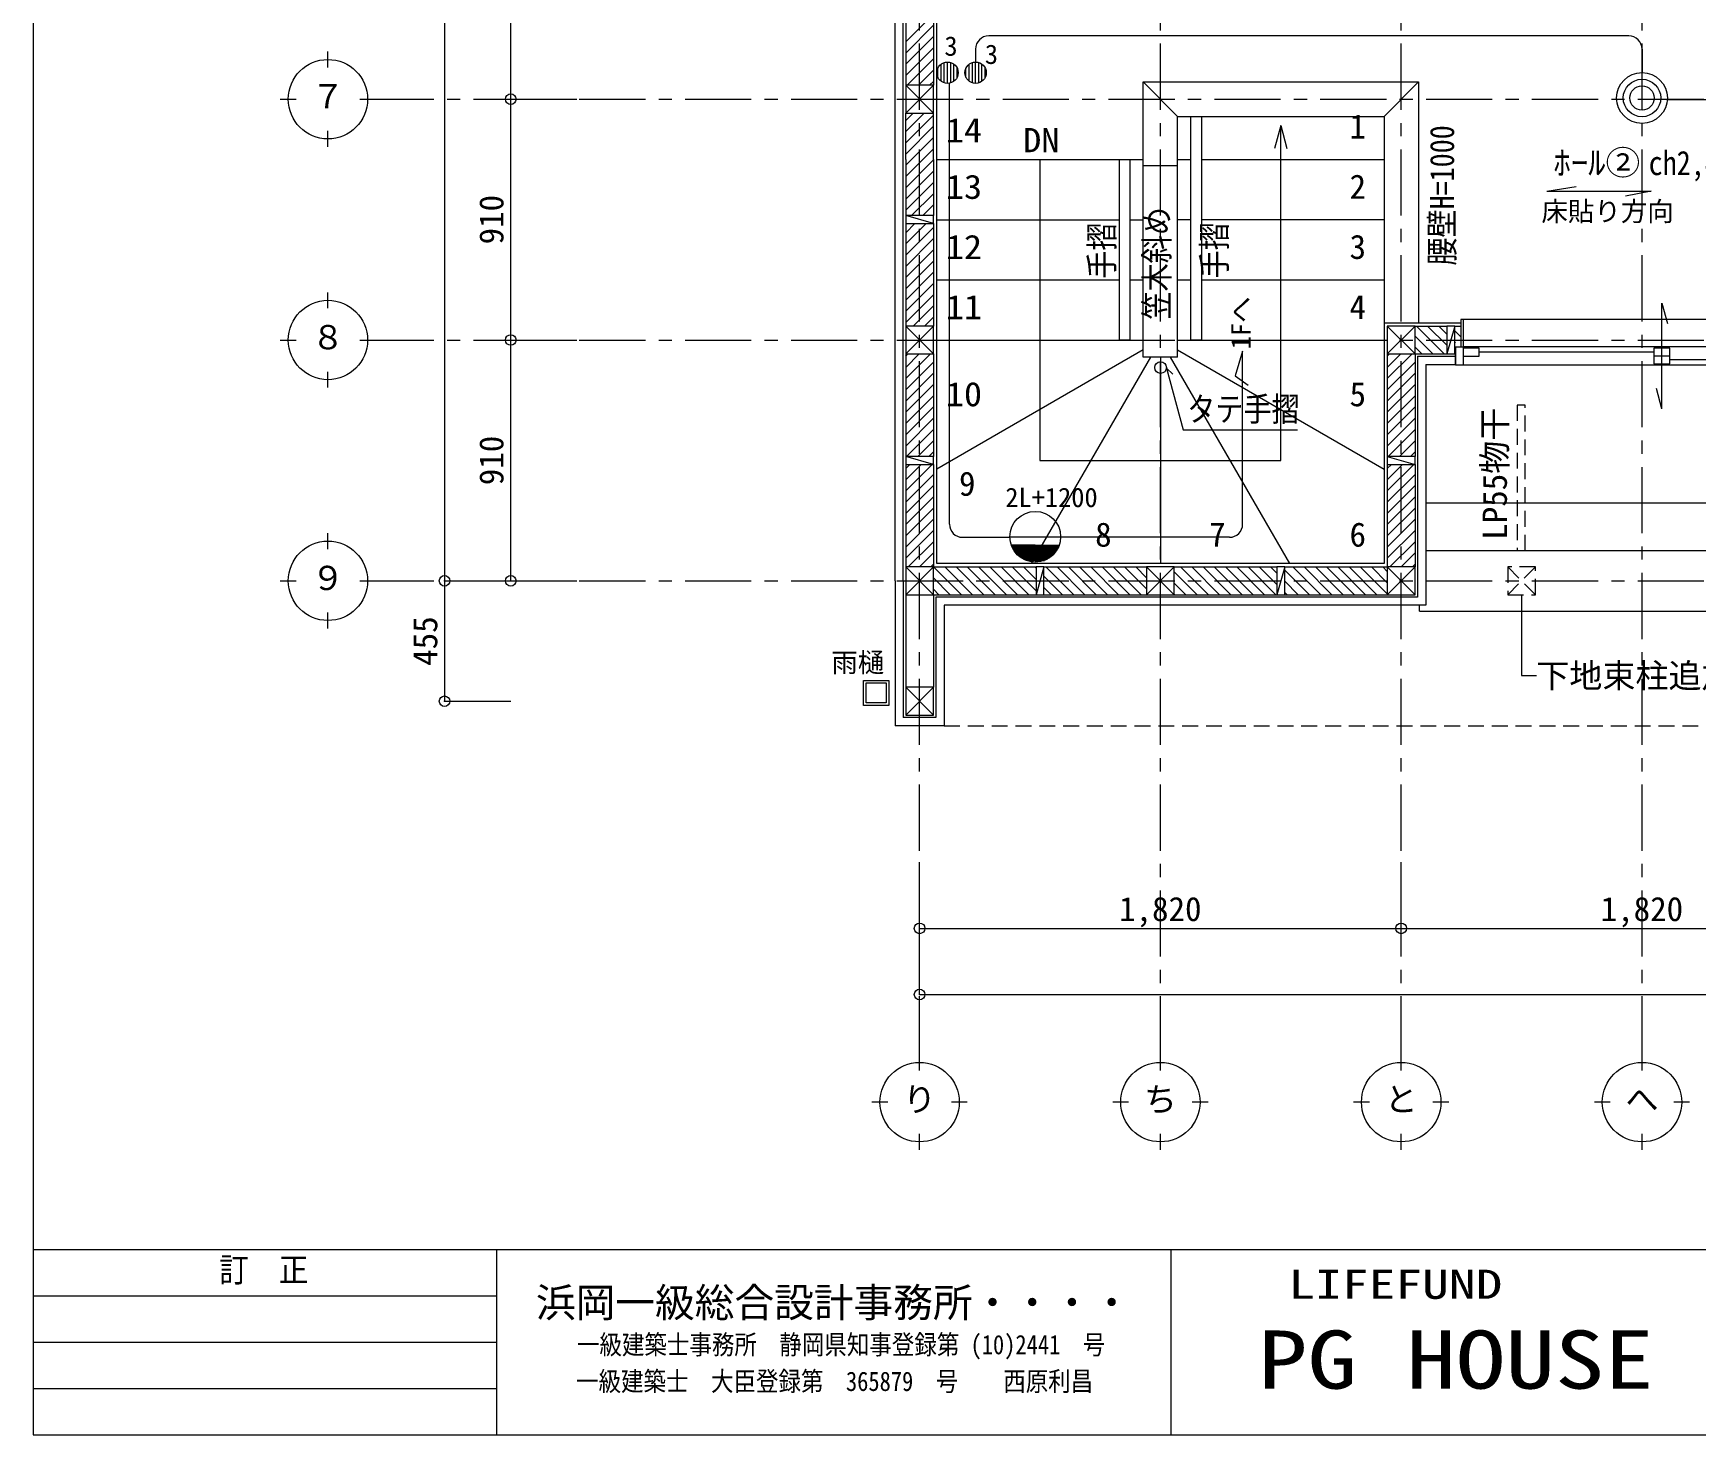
# Model space of a CAD drawing. Units: millimetres at full size, sheet at 1:50. Extents: x -16792 to 54909, y -26252 to 25759.
# Drawn here: x 13302 to 19584, y -6958 to -1662 of the extents above; entities that cross this region are included whole.
import ezdxf
from ezdxf.enums import TextEntityAlignment as Align

# ---------------------------------------------------------------- set-up
doc = ezdxf.new("R2010")
doc.units = ezdxf.units.MM
doc.header["$LTSCALE"] = 50
doc.header["$PDMODE"] = 32
doc.header["$PDSIZE"] = 40
doc.linetypes.add('CHAIN1', pattern=[8, 5, -1, 1, -1])
doc.linetypes.add('DASHED1', pattern=[1.8, 1.2, -0.6])
for name, color, linetype, lineweight in [('3-1_通り芯・通り番号', 7, 'Continuous', 13), ('3-2_柱(黄)', 4, 'Continuous', 5), ('3-3_仕上線(黄)', 3, 'Continuous', 20), ('3-4_下地・間柱(水色)', 4, 'Continuous', 5), ('3-5_サッシ・室内建具', 7, 'Continuous', 13), ('3-6_住宅設備・造作', 4, 'Continuous', 5), ('3-8_ハッチング', 1, 'Continuous', 9), ('3-A_文字', 7, 'Continuous', 13), ('3-F_寸法・方位', 7, 'Continuous', 13), ('8-1', 134, 'Continuous', 13), ('8-A', 6, 'Continuous', 13), ('F-F_図面枠（共通）', 7, 'Continuous', 13)]:
    doc.layers.add(name, color=color, linetype=linetype, lineweight=lineweight)
doc.styles.add('ＭＳ ゴシック', font='')
doc.styles.get('ＭＳ ゴシック').set_extended_font_data('MS Gothic')

msp = doc.modelspace()

# ---------------------------------------------------------------- linework, layer by layer
at = {"layer": '3-1_通り芯・通り番号', "color": 1, "linetype": 'CHAIN1', "lineweight": 9}
for p, q in [((16651.21, -5551.2), (16651.21, 6242.32)), ((17561.21, -5551.2), (17561.21, 6242.32)), ((18471.21, -5551.2), (18471.21, 6242.32)), ((19381.21, -5551.2), (19381.21, 6242.32)), ((14565.29, -1911.2), (25889.79, -1911.2)), ((14565.29, -2821.2), (25889.79, -2821.2)), ((14565.29, -3731.2), (25889.79, -3731.2))]:
    msp.add_line(p, q, dxfattribs=at)
at = {"layer": '3-1_通り芯・通り番号'}
for p, q in [((14415.29, -1791.2), (14415.29, -1731.2)), ((14235.29, -1911.2), (14295.29, -1911.2)), ((14535.29, -1911.2), (14595.29, -1911.2)), ((14415.29, -2091.2), (14415.29, -2031.2)), ((14415.29, -2701.2), (14415.29, -2641.2)), ((14235.29, -2821.2), (14295.29, -2821.2)), ((14535.29, -2821.2), (14595.29, -2821.2)), ((14415.29, -3001.2), (14415.29, -2941.2)), ((14415.29, -3611.2), (14415.29, -3551.2)), ((14235.29, -3731.2), (14295.29, -3731.2)), ((14535.29, -3731.2), (14595.29, -3731.2)), ((14415.29, -3911.2), (14415.29, -3851.2)), ((16651.21, -5581.2), (16651.21, -5521.2)), ((17561.21, -5581.2), (17561.21, -5521.2)), ((18471.21, -5581.2), (18471.21, -5521.2)), ((19381.21, -5581.2), (19381.21, -5521.2)), ((16531.21, -5701.2), (16471.21, -5701.2)), ((16831.21, -5701.2), (16771.21, -5701.2)), ((17441.21, -5701.2), (17381.21, -5701.2)), ((17741.21, -5701.2), (17681.21, -5701.2)), ((18351.21, -5701.2), (18291.21, -5701.2)), ((18651.21, -5701.2), (18591.21, -5701.2)), ((19261.21, -5701.2), (19201.21, -5701.2)), ((19561.21, -5701.2), (19501.21, -5701.2)), ((16651.21, -5881.2), (16651.21, -5821.2)), ((17561.21, -5881.2), (17561.21, -5821.2)), ((18471.21, -5881.2), (18471.21, -5821.2)), ((19381.21, -5881.2), (19381.21, -5821.2))]:
    msp.add_line(p, q, dxfattribs=at)
for centre in [(14415.29, -1911.2), (14415.29, -2821.2), (14415.29, -3731.2), (16651.21, -5701.2), (17561.21, -5701.2), (18471.21, -5701.2), (19381.21, -5701.2)]:
    msp.add_circle(centre, 150, dxfattribs=at)
at = {"layer": '3-2_柱(黄)'}
for p, q in [((16598.71, -1858.7), (16703.71, -1963.7)), ((16703.71, -1858.7), (16598.71, -1963.7)), ((16703.71, -2768.7), (16598.71, -2873.7)), ((16703.71, -2873.7), (16598.71, -2768.7)), ((18418.71, -2768.7), (18523.71, -2873.7)), ((18523.71, -2768.7), (18418.71, -2873.7)), ((16598.71, -3678.7), (16703.71, -3783.7)), ((16703.71, -3678.7), (16598.71, -3783.7)), ((17613.71, -3783.7), (17508.71, -3678.7)), ((17508.71, -3783.7), (17613.71, -3678.7)), ((18418.71, -3678.7), (18523.71, -3783.7)), ((18523.71, -3678.7), (18418.71, -3783.7)), ((16598.71, -4133.7), (16703.71, -4238.7)), ((16703.71, -4133.7), (16598.71, -4238.7))]:
    msp.add_line(p, q, dxfattribs=at)
at = {"layer": '3-2_柱(黄)', "color": 3, "lineweight": 20}
for points in [[(16598.71, -1858.7), (16598.71, -1963.7), (16703.71, -1963.7), (16703.71, -1858.7)], [(16703.71, -2768.7), (16598.71, -2768.7), (16598.71, -2873.7), (16703.71, -2873.7)], [(18418.71, -2768.7), (18418.71, -2873.7), (18523.71, -2873.7), (18523.71, -2768.7)], [(16598.71, -3678.7), (16598.71, -3783.7), (16703.71, -3783.7), (16703.71, -3678.7)], [(17613.71, -3783.7), (17613.71, -3678.7), (17508.71, -3678.7), (17508.71, -3783.7)], [(18418.71, -3678.7), (18418.71, -3783.7), (18523.71, -3783.7), (18523.71, -3678.7)], [(16598.71, -4133.7), (16598.71, -4238.7), (16703.71, -4238.7), (16703.71, -4133.7)]]:
    msp.add_lwpolyline(points, close=True, dxfattribs=at)
at = {"layer": '3-3_仕上線(黄)'}
for p, q in [((16558.71, -1911.2), (16558.71, -1001.2)), ((16716.21, -1911.2), (16716.21, -1066.2)), ((16558.71, -2138.7), (16558.71, -1911.2)), ((16716.21, -2138.7), (16716.21, -1911.2)), ((16558.71, -2821.2), (16558.71, -2138.7)), ((16716.21, -2821.2), (16716.21, -2138.7)), ((18406.21, -2756.2), (18406.21, -3666.2)), ((18406.21, -2756.2), (18696.21, -2756.2)), ((16558.71, -3731.2), (16558.71, -2821.2)), ((16716.21, -3666.2), (16716.21, -2821.2)), ((18563.71, -2913.7), (18563.71, -3823.7)), ((18563.71, -2913.7), (18676.21, -2913.7)), ((18563.71, -3616.2), (23838.71, -3616.2)), ((17561.21, -3666.2), (16716.21, -3666.2)), ((18406.21, -3666.2), (17561.21, -3666.2)), ((16558.71, -3731.2), (16558.71, -4278.7)), ((16743.71, -3823.7), (16743.71, -4278.7)), ((17561.21, -3823.7), (16743.71, -3823.7)), ((18563.71, -3823.7), (17561.21, -3823.7)), ((18540.64, -3846.2), (18540.64, -3823.7)), ((18540.64, -3846.2), (23838.71, -3846.2)), ((16743.71, -4278.7), (16558.71, -4278.7))]:
    msp.add_line(p, q, dxfattribs=at)
at = {"layer": '3-3_仕上線(黄)', "color": 4, "lineweight": 5}
msp.add_line((17626.21, -2886.2), (17496.21, -2886.2), dxfattribs=at)
at = {"layer": '3-4_下地・間柱(水色)'}
for p, q in [((16589.71, -1911.2), (16589.71, -1001.2)), ((16598.71, -1471.2), (16598.71, -1858.7)), ((16703.71, -1471.2), (16703.71, -1858.7)), ((16589.71, -2138.7), (16589.71, -1911.2)), ((16598.71, -2138.7), (16598.71, -1963.7)), ((16703.71, -2138.7), (16703.71, -1963.7)), ((16589.71, -2821.2), (16589.71, -2138.7)), ((16598.71, -2138.7), (16598.71, -2351.2)), ((16703.71, -2138.7), (16703.71, -2351.2)), ((17496.21, -2886.2), (17496.21, -2161.2)), ((17626.21, -2886.2), (17626.21, -2161.2)), ((16703.71, -2381.2), (16598.71, -2351.2)), ((16598.71, -2381.2), (16598.71, -2768.7)), ((16703.71, -2381.2), (16703.71, -2768.7)), ((16589.71, -3731.2), (16589.71, -2821.2)), ((18523.71, -2768.7), (18643.71, -2768.7)), ((18673.71, -2768.7), (18643.71, -2873.7)), ((18673.71, -2768.7), (18696.21, -2768.7)), ((16598.71, -2873.7), (16598.71, -3261.2)), ((16703.71, -2873.7), (16703.71, -3261.2)), ((18418.71, -2873.7), (18418.71, -3261.2)), ((18523.71, -2873.7), (18523.71, -3261.2)), ((18523.71, -2873.7), (18643.71, -2873.7)), ((18532.71, -2882.7), (18532.71, -3792.7)), ((18532.71, -2882.7), (18676.21, -2882.7)), ((18673.71, -2873.7), (18676.21, -2873.7)), ((16703.71, -3291.2), (16598.71, -3261.2)), ((18418.71, -3261.2), (18523.71, -3291.2)), ((16598.71, -3291.2), (16598.71, -3678.7)), ((16703.71, -3291.2), (16703.71, -3678.7)), ((18418.71, -3291.2), (18418.71, -3678.7)), ((18523.71, -3291.2), (18523.71, -3678.7)), ((16703.71, -3678.7), (17091.21, -3678.7)), ((17121.21, -3678.7), (17091.21, -3783.7)), ((17121.21, -3678.7), (17508.71, -3678.7)), ((17613.71, -3678.7), (18001.21, -3678.7)), ((18031.21, -3678.7), (18001.21, -3783.7)), ((18031.21, -3678.7), (18418.71, -3678.7)), ((16589.71, -3731.2), (16589.71, -4247.7)), ((16598.71, -3783.7), (16598.71, -4133.7)), ((16703.71, -3783.7), (16703.71, -4133.7)), ((16703.71, -3783.7), (17091.21, -3783.7)), ((16712.71, -3792.7), (16712.71, -4247.7)), ((17561.21, -3792.7), (16712.71, -3792.7)), ((17121.21, -3783.7), (17508.71, -3783.7)), ((18532.71, -3792.7), (17561.21, -3792.7)), ((17613.71, -3783.7), (18001.21, -3783.7)), ((18031.21, -3783.7), (18418.71, -3783.7)), ((16712.71, -4247.7), (16589.71, -4247.7))]:
    msp.add_line(p, q, dxfattribs=at)
at = {"layer": '3-4_下地・間柱(水色)', "linetype": 'DASHED1'}
msp.add_line((16743.71, -4278.7), (23838.71, -4278.7), dxfattribs=at)
at = {"layer": '3-4_下地・間柱(水色)'}
for points in [[(16598.71, -2381.2), (16703.71, -2381.2), (16703.71, -2351.2), (16598.71, -2351.2)], [(18673.71, -2873.7), (18673.71, -2768.7), (18643.71, -2768.7), (18643.71, -2873.7)], [(16598.71, -3291.2), (16703.71, -3291.2), (16703.71, -3261.2), (16598.71, -3261.2)], [(18523.71, -3261.2), (18418.71, -3261.2), (18418.71, -3291.2), (18523.71, -3291.2)], [(17121.21, -3783.7), (17121.21, -3678.7), (17091.21, -3678.7), (17091.21, -3783.7)], [(18031.21, -3783.7), (18031.21, -3678.7), (18001.21, -3678.7), (18001.21, -3783.7)]]:
    msp.add_lwpolyline(points, close=True, dxfattribs=at)
msp.add_lwpolyline([(18925.57, -3784.17), (18925.57, -4089.17), (18982.95, -4089.17)], dxfattribs=at)
at = {"layer": '3-5_サッシ・室内建具'}
for p, q in [((18016.21, -2011.2), (18039.5, -2098.13)), ((19456.21, -3081.7), (19456.21, -2681.7)), ((19456.21, -2681.7), (19476.92, -2758.97)), ((20216.21, -2744.2), (18696.21, -2744.2)), ((18706.21, -2744.2), (18696.21, -2744.2)), ((18696.21, -2744.2), (18696.21, -2846.7)), ((18706.21, -2916.7), (18706.21, -2744.2)), ((18706.21, -2846.7), (18706.21, -2756.2)), ((18676.21, -2846.7), (18706.21, -2846.7)), ((18676.21, -2913.7), (18676.21, -2846.7)), ((18676.21, -2846.7), (18706.21, -2846.7)), ((18676.21, -2846.7), (18676.21, -2916.7)), ((20206.21, -2846.7), (18706.21, -2846.7)), ((18766.21, -2851.7), (18706.21, -2851.7)), ((18706.21, -2881.7), (18766.21, -2881.7)), ((18766.21, -2881.7), (18766.21, -2851.7)), ((19426.21, -2866.7), (18766.21, -2866.7)), ((19426.21, -2851.7), (19426.21, -2911.7)), ((19486.21, -2851.7), (19426.21, -2851.7)), ((19486.21, -2881.7), (19426.21, -2881.7)), ((19486.21, -2911.7), (19486.21, -2851.7)), ((18676.21, -2913.7), (18676.21, -2904.7)), ((18706.21, -2916.7), (18676.21, -2916.7)), ((20206.21, -2916.7), (18706.21, -2916.7)), ((19426.21, -2911.7), (19486.21, -2911.7)), ((20146.21, -2896.7), (19486.21, -2896.7)), ((19456.21, -3081.7), (19435.5, -3004.42))]:
    msp.add_line(p, q, dxfattribs=at)
msp.add_lwpolyline([(17106.21, -2139.2), (17106.21, -3276.2), (18016.21, -3276.2), (18016.21, -2011.2), (17992.92, -2098.13)], dxfattribs=at)
at = {"layer": '3-6_住宅設備・造作'}
for p, q in [((17676.21, -2821.2), (17676.21, -1976.2)), ((17716.21, -1976.2), (17716.21, -2821.2)), ((16716.21, -2139.2), (17406.21, -2139.2)), ((17406.21, -2821.2), (17406.21, -2139.2)), ((17406.21, -2139.2), (17446.21, -2139.2)), ((17446.21, -2139.2), (17496.21, -2139.2)), ((17446.21, -2139.2), (17446.21, -2821.2)), ((17626.21, -2138.7), (17676.21, -2138.7)), ((17716.21, -2138.7), (18406.21, -2138.7)), ((16716.21, -2366.6), (17406.21, -2366.6)), ((17446.21, -2366.6), (17496.21, -2366.6)), ((17626.21, -2366.2), (17676.21, -2366.2)), ((17716.21, -2366.2), (18406.21, -2366.2)), ((16716.21, -2593.9), (17406.21, -2593.9)), ((17446.21, -2593.9), (17496.21, -2593.9)), ((17626.21, -2593.7), (17676.21, -2593.7)), ((17716.21, -2593.7), (18406.21, -2593.7)), ((16716.21, -2821.2), (17406.21, -2821.2)), ((17446.21, -2821.2), (17406.21, -2821.2)), ((17446.21, -2821.2), (17496.21, -2821.2)), ((17626.21, -2821.2), (17676.21, -2821.2)), ((17716.21, -2821.2), (17676.21, -2821.2)), ((17716.21, -2821.2), (18406.21, -2821.2)), ((17496.21, -2858.73), (16716.21, -3309.06)), ((17523.68, -2886.2), (17073.35, -3666.2)), ((17561.21, -2886.2), (17561.21, -3666.2)), ((17598.74, -2886.2), (18049.07, -3666.2)), ((17626.21, -2858.73), (18406.21, -3309.06)), ((17584.65, -2927.28), (17647.15, -3160.54)), ((17584.65, -2927.28), (17607.65, -2950.28)), ((17647.15, -3160.54), (18078.77, -3160.54)), ((18563.71, -3436.2), (23838.71, -3436.2))]:
    msp.add_line(p, q, dxfattribs=at)
at = {"layer": '3-6_住宅設備・造作', "linetype": 'DASHED1'}
for p, q in [((18978.71, -3678.7), (18873.71, -3678.7)), ((18873.71, -3678.7), (18873.71, -3783.7)), ((18873.71, -3678.7), (18978.71, -3783.7)), ((18978.71, -3678.7), (18873.71, -3783.7)), ((18978.71, -3783.7), (18978.71, -3678.7)), ((18873.71, -3783.7), (18978.71, -3783.7))]:
    msp.add_line(p, q, dxfattribs=at)
at = {"layer": '3-6_住宅設備・造作', "color": 7, "lineweight": 13}
for p, q in [((16439.55, -4107.31), (16534.55, -4107.31)), ((16534.55, -4107.31), (16534.55, -4202.31))]:
    msp.add_line(p, q, dxfattribs=at)
at = {"layer": '3-6_住宅設備・造作', "linetype": 'DASHED1'}
msp.add_lwpolyline([(18909.07, -3616.98), (18939.07, -3616.98), (18939.07, -3066.98), (18909.07, -3066.98)], close=True, dxfattribs=at)
at = {"layer": '3-6_住宅設備・造作', "color": 7, "lineweight": 13}
msp.add_lwpolyline([(16534.55, -4202.31), (16439.55, -4202.31), (16439.55, -4107.31)], dxfattribs=at)
msp.add_lwpolyline([(16524.55, -4117.31), (16524.55, -4192.31), (16449.55, -4192.31), (16449.55, -4117.31)], close=True, dxfattribs=at)
at = {"layer": '3-6_住宅設備・造作'}
msp.add_circle((17561.9, -2925.39), 22.11, dxfattribs=at)
at = {"layer": '3-8_ハッチング'}
for p, q in [((16703.71, -1471.2), (16703.71, -1858.7)), ((16598.71, -1694.43), (16703.71, -1589.43)), ((16598.71, -1736.86), (16703.71, -1631.86)), ((16598.71, -1779.28), (16703.71, -1674.28)), ((16598.71, -1821.71), (16703.71, -1716.71)), ((16604.15, -1858.7), (16703.71, -1759.14)), ((16646.57, -1858.7), (16703.71, -1801.56)), ((16689, -1858.7), (16703.71, -1843.99)), ((17626.21, -1976.2), (17496.21, -1846.2)), ((18536.21, -1846.2), (18406.21, -1976.2)), ((16598.71, -1991.41), (16626.43, -1963.7)), ((16598.71, -2033.84), (16668.85, -1963.7)), ((16598.71, -2076.27), (16703.71, -1971.27)), ((16703.71, -2138.7), (16703.71, -1963.7)), ((16598.71, -2118.69), (16703.71, -2013.69)), ((16621.13, -2138.7), (16703.71, -2056.12)), ((16663.56, -2138.7), (16703.71, -2098.55)), ((16598.71, -2161.12), (16621.13, -2138.7)), ((16598.71, -2203.55), (16663.56, -2138.7)), ((16598.71, -2245.97), (16703.71, -2140.97)), ((16598.71, -2288.4), (16703.71, -2183.4)), ((16703.71, -2138.7), (16703.71, -2351.2)), ((16598.71, -2330.83), (16703.71, -2225.83)), ((16620.76, -2351.2), (16703.71, -2268.25)), ((16703.71, -2310.68), (16663.19, -2351.2)), ((16633.19, -2381.2), (16598.71, -2415.68)), ((16598.71, -2458.1), (16675.62, -2381.2)), ((16703.71, -2381.2), (16703.71, -2768.7)), ((16598.71, -2500.53), (16703.71, -2395.53)), ((16598.71, -2542.96), (16703.71, -2437.96)), ((16598.71, -2585.38), (16703.71, -2480.38)), ((16598.71, -2627.81), (16703.71, -2522.81)), ((16598.71, -2670.24), (16703.71, -2565.24)), ((16598.71, -2712.66), (16703.71, -2607.66)), ((16598.71, -2755.09), (16703.71, -2650.09)), ((16627.53, -2768.7), (16703.71, -2692.52)), ((16669.95, -2768.7), (16703.71, -2734.94)), ((18523.71, -2768.7), (18643.71, -2768.7)), ((18591.22, -2873.7), (18523.71, -2806.19)), ((18633.65, -2873.7), (18528.65, -2768.7)), ((18571.07, -2768.7), (18643.71, -2841.33)), ((18613.5, -2768.7), (18643.71, -2798.91)), ((18673.71, -2768.7), (18696.21, -2768.7)), ((18696.21, -2808.98), (18673.71, -2786.48)), ((16598.71, -2882.37), (16607.38, -2873.7)), ((16598.71, -2924.8), (16649.81, -2873.7)), ((16598.71, -2967.22), (16692.23, -2873.7)), ((16703.71, -2873.7), (16703.71, -3261.2)), ((18418.71, -2873.7), (18418.71, -3261.2)), ((18512.23, -2873.7), (18418.71, -2967.22)), ((18469.81, -2873.7), (18418.71, -2924.8)), ((18427.38, -2873.7), (18418.71, -2882.37)), ((18548.79, -2873.7), (18523.71, -2848.61)), ((18673.71, -2828.91), (18676.21, -2831.41)), ((18673.71, -2871.33), (18676.07, -2873.7)), ((16598.71, -3009.65), (16703.71, -2904.65)), ((16598.71, -3052.07), (16703.71, -2947.07)), ((18523.71, -2904.65), (18418.71, -3009.65)), ((18523.71, -2947.08), (18418.71, -3052.08)), ((16598.71, -3094.5), (16703.71, -2989.5)), ((18523.71, -2989.5), (18418.71, -3094.5)), ((16598.71, -3136.93), (16703.71, -3031.93)), ((16598.71, -3179.35), (16703.71, -3074.35)), ((18523.71, -3031.93), (18418.71, -3136.93)), ((18523.71, -3074.35), (18418.71, -3179.35)), ((16598.71, -3221.78), (16703.71, -3116.78)), ((18523.71, -3116.78), (18418.71, -3221.78)), ((16601.72, -3261.2), (16703.71, -3159.21)), ((16703.71, -3201.63), (16644.14, -3261.2)), ((18523.71, -3159.21), (18421.72, -3261.2)), ((18523.71, -3201.63), (18464.14, -3261.2)), ((16703.71, -3244.06), (16686.57, -3261.2)), ((18523.71, -3244.06), (18506.57, -3261.2)), ((16614.14, -3291.2), (16598.71, -3306.63)), ((16656.57, -3291.2), (16598.71, -3349.06)), ((16598.71, -3391.49), (16699, -3291.2)), ((16598.71, -3433.91), (16703.71, -3328.91)), ((16703.71, -3291.2), (16703.71, -3678.7)), ((18418.71, -3291.2), (18418.71, -3678.7)), ((18519, -3291.2), (18418.71, -3391.49)), ((18476.57, -3291.2), (18418.71, -3349.06)), ((18434.14, -3291.2), (18418.71, -3306.63)), ((18523.71, -3328.91), (18418.71, -3433.91)), ((16598.71, -3476.34), (16703.71, -3371.34)), ((18523.71, -3371.34), (18418.71, -3476.34)), ((16598.71, -3518.76), (16703.71, -3413.76)), ((18523.71, -3413.77), (18418.71, -3518.77)), ((16598.71, -3561.19), (16703.71, -3456.19)), ((16598.71, -3603.62), (16703.71, -3498.62)), ((18523.71, -3456.19), (18418.71, -3561.19)), ((18523.71, -3498.62), (18418.71, -3603.62)), ((16598.71, -3646.04), (16703.71, -3541.04)), ((18523.71, -3541.04), (18418.71, -3646.04)), ((16608.48, -3678.7), (16703.71, -3583.47)), ((16650.91, -3678.7), (16703.71, -3625.9)), ((18523.71, -3583.47), (18428.48, -3678.7)), ((18523.71, -3625.9), (18470.91, -3678.7)), ((16693.33, -3678.7), (16703.71, -3668.32)), ((16703.71, -3678.7), (17091.21, -3678.7)), ((16809.31, -3783.7), (16704.31, -3678.7)), ((16851.74, -3783.7), (16746.74, -3678.7)), ((16894.16, -3783.7), (16789.16, -3678.7)), ((16936.59, -3783.7), (16831.59, -3678.7)), ((16979.02, -3783.7), (16874.02, -3678.7)), ((17021.44, -3783.7), (16916.44, -3678.7)), ((17063.87, -3783.7), (16958.87, -3678.7)), ((17091.21, -3768.61), (17001.3, -3678.7)), ((17043.72, -3678.7), (17091.21, -3726.19)), ((17086.15, -3678.7), (17091.21, -3683.76)), ((17121.21, -3678.7), (17508.71, -3678.7)), ((17233.58, -3783.7), (17128.58, -3678.7)), ((17276, -3783.7), (17171, -3678.7)), ((17318.43, -3783.7), (17213.43, -3678.7)), ((17360.85, -3783.7), (17255.85, -3678.7)), ((17403.28, -3783.7), (17298.28, -3678.7)), ((17445.71, -3783.7), (17340.71, -3678.7)), ((17488.13, -3783.7), (17383.13, -3678.7)), ((17508.71, -3761.85), (17425.56, -3678.7)), ((17508.71, -3719.42), (17467.99, -3678.7)), ((17613.71, -3678.7), (18001.21, -3678.7)), ((17700.27, -3783.7), (17613.71, -3697.14)), ((17742.69, -3783.7), (17637.69, -3678.7)), ((17785.12, -3783.7), (17680.12, -3678.7)), ((17827.55, -3783.7), (17722.55, -3678.7)), ((17869.97, -3783.7), (17764.97, -3678.7)), ((17912.4, -3783.7), (17807.4, -3678.7)), ((17954.82, -3783.7), (17849.82, -3678.7)), ((17997.25, -3783.7), (17892.25, -3678.7)), ((17934.68, -3678.7), (18001.21, -3745.23)), ((17977.1, -3678.7), (18001.21, -3702.8)), ((18031.21, -3678.7), (18418.71, -3678.7)), ((18124.53, -3783.7), (18031.21, -3690.38)), ((18166.96, -3783.7), (18061.96, -3678.7)), ((18209.38, -3783.7), (18104.38, -3678.7)), ((18251.81, -3783.7), (18146.81, -3678.7)), ((18294.24, -3783.7), (18189.24, -3678.7)), ((18336.66, -3783.7), (18231.66, -3678.7)), ((18379.09, -3783.7), (18274.09, -3678.7)), ((18418.71, -3780.89), (18316.51, -3678.7)), ((18358.94, -3678.7), (18418.71, -3738.47)), ((18401.37, -3678.7), (18418.71, -3696.04)), ((18523.71, -3668.32), (18513.34, -3678.7)), ((16766.89, -3783.7), (16703.71, -3720.52)), ((16724.46, -3783.7), (16703.71, -3762.95)), ((17121.21, -3713.76), (17191.15, -3783.7)), ((17121.21, -3756.19), (17148.72, -3783.7)), ((17657.84, -3783.7), (17613.71, -3739.57)), ((18031.21, -3732.8), (18082.1, -3783.7)), ((17615.41, -3783.7), (17613.71, -3781.99)), ((18031.21, -3775.23), (18039.68, -3783.7))]:
    msp.add_line(p, q, dxfattribs=at)
at = {"layer": '3-A_文字'}
for p, q in [((19021.86, -2258.88), (19132.56, -2241.47)), ((19021.86, -2258.88), (19416.12, -2258.88)), ((19416.12, -2258.88), (19319.12, -2277.1))]:
    msp.add_line(p, q, dxfattribs=at)
at = {"layer": '3-F_寸法・方位'}
for p, q in [((14856.11, 3548.8), (14856.11, -3731.2)), ((15106.11, -1911.2), (15106.11, -1001.2)), ((15106.11, -2821.2), (15106.11, -1911.2)), ((15106.11, -1911.2), (15356.11, -1911.2)), ((15106.11, -3731.2), (15106.11, -2821.2)), ((15106.11, -2821.2), (15356.11, -2821.2)), ((14856.11, -3731.2), (15106.11, -3731.2)), ((14856.11, -3731.2), (14856.11, -4186.2)), ((15106.11, -3731.2), (15356.11, -3731.2)), ((14856.11, -4186.2), (15106.11, -4186.2)), ((16651.21, -5044.63), (16651.21, -4794.63)), ((18471.21, -5044.63), (18471.21, -4794.63)), ((16651.21, -5044.63), (18471.21, -5044.63)), ((16651.21, -5294.63), (16651.21, -5044.63)), ((18471.21, -5044.63), (20291.21, -5044.63)), ((16651.21, -5294.63), (23931.21, -5294.63))]:
    msp.add_line(p, q, dxfattribs=at)
at = {"layer": '3-F_寸法・方位', "color": 3, "lineweight": 20}
for p, q in [((17496.21, -2161.2), (17496.21, -1846.2)), ((17626.21, -1976.2), (18406.21, -1976.2)), ((17626.21, -2161.2), (17626.21, -1976.2)), ((18406.21, -1976.2), (18406.21, -2756.2)), ((17496.21, -2161.2), (17626.21, -2161.2))]:
    msp.add_line(p, q, dxfattribs=at)
msp.add_lwpolyline([(17496.21, -1846.2), (18536.21, -1846.2), (18536.21, -2756.2)], dxfattribs=at)
at = {"layer": '3-F_寸法・方位'}
for p in [(15106.11, -1911.2), (15106.11, -2821.2), (14856.11, -3731.2), (15106.11, -3731.2), (14856.11, -4186.2), (16651.21, -5044.63), (18471.21, -5044.63), (16651.21, -5294.63)]:
    msp.add_point(p, dxfattribs=at)
at = {"layer": '8-1'}
for p, q in [((19331.21, -1672.03), (16912.67, -1672.03)), ((16862.67, -1722.03), (16862.67, -1771.06)), ((19381.21, -1722.03), (19381.21, -1810.65)), ((16720.38, -1828.99), (16720.38, -1793.82)), ((16732.48, -1843.67), (16732.48, -1779.13)), ((16744.59, -1849.88), (16744.59, -1772.92)), ((16756.69, -1851.74), (16756.69, -1771.06)), ((16768.79, -1849.88), (16768.79, -1772.92)), ((16780.89, -1843.67), (16780.89, -1779.13)), ((16792.99, -1828.99), (16792.99, -1793.82)), ((16826.37, -1828.99), (16826.37, -1793.82)), ((16838.47, -1843.67), (16838.47, -1779.13)), ((16850.57, -1849.88), (16850.57, -1772.92)), ((16862.67, -1851.74), (16862.67, -1771.06)), ((16874.78, -1849.88), (16874.78, -1772.92)), ((16886.88, -1843.67), (16886.88, -1779.13)), ((16898.98, -1828.99), (16898.98, -1793.82)), ((16763.93, -3516.7), (16763.93, -1849.64)), ((19808.43, -1913.68), (19476.95, -1913.68)), ((17872.04, -3516.7), (17872.04, -2863.25)), ((16813.93, -3566.7), (16992.33, -3566.7)), ((17822.04, -3566.7), (16992.33, -3566.7)), ((17088.31, -3596.73), (16997.8, -3596.73)), ((17088.31, -3601.53), (16999.64, -3601.53)), ((17088.31, -3606.33), (17001.79, -3606.33)), ((17088.31, -3611.13), (17004.27, -3611.13)), ((17088.31, -3615.93), (17007.1, -3615.93)), ((17088.31, -3620.73), (17010.34, -3620.73)), ((17088.31, -3625.53), (17014.02, -3625.53)), ((17088.31, -3630.33), (17018.22, -3630.33)), ((17088.31, -3635.13), (17023.04, -3635.13)), ((17088.31, -3639.93), (17028.64, -3639.93)), ((17088.31, -3596.73), (17178.82, -3596.73)), ((17088.31, -3601.53), (17176.98, -3601.53)), ((17088.31, -3606.33), (17174.83, -3606.33)), ((17088.31, -3611.13), (17172.35, -3611.13)), ((17088.31, -3615.93), (17169.52, -3615.93)), ((17088.31, -3620.73), (17166.29, -3620.73)), ((17088.31, -3625.53), (17162.6, -3625.53)), ((17088.31, -3630.33), (17158.4, -3630.33)), ((17088.31, -3635.13), (17153.58, -3635.13)), ((17088.31, -3639.93), (17147.99, -3639.93)), ((17088.31, -3644.73), (17035.25, -3644.73)), ((17088.31, -3649.53), (17043.31, -3649.53)), ((17088.31, -3654.33), (17053.85, -3654.33)), ((17088.31, -3644.73), (17141.38, -3644.73)), ((17088.31, -3649.53), (17133.31, -3649.53)), ((17088.31, -3654.33), (17122.78, -3654.33))]:
    msp.add_line(p, q, dxfattribs=at)
msp.add_lwpolyline([(17872.04, -2863.25), (17843.2, -2957.14), (17893.26, -2991.72)], dxfattribs=at)
for centre, radius in [((16756.69, -1811.4), 40.34), ((16862.67, -1811.4), 40.34), ((19381.21, -1906.65), 96), ((19381.21, -1906.65), 71), ((19381.21, -1906.65), 46), ((17088.31, -3564.73), 96)]:
    msp.add_circle(centre, radius, dxfattribs=at)
for centre, start, end in [((16912.67, -1722.03), 90, 180), ((19331.21, -1722.03), 0, 90), ((16813.93, -3516.7), 180, 270), ((17822.04, -3516.7), 270, 0)]:
    msp.add_arc(centre, 50, start, end, dxfattribs=at)
at = {"layer": 'F-F_図面枠（共通）'}
for p, q in [((13301.73, -1075.68), (13301.73, -6958.13)), ((13301.73, -6258.13), (33101.73, -6258.13)), ((15051.73, -6258.13), (15051.73, -6958.13)), ((17600.99, -6258.13), (17600.99, -6958.13)), ((13301.73, -6958.13), (33101.73, -6958.13))]:
    msp.add_line(p, q, dxfattribs=at)
at = {"layer": 'F-F_図面枠（共通）', "color": 4, "lineweight": 5}
for p, q in [((13301.73, -6433.13), (15051.73, -6433.13)), ((13301.73, -6608.13), (15051.73, -6608.13)), ((13301.73, -6783.13), (15051.73, -6783.13))]:
    msp.add_line(p, q, dxfattribs=at)

# ---------------------------------------------------------------- texts
at = {"layer": '3-A_文字', "style": 'ＭＳ ゴシック'}
for s, height, p in [('７', 91.64, (14352.79, -1973.7)), ('1', 91.64, (18275.96, -2087.45)), ('2', 91.64, (18275.96, -2314.95)), ('床貼り方向', 73.31, (19001.04, -2393.71)), ('3', 91.64, (18275.96, -2542.45)), ('4', 91.64, (18275.96, -2769.95)), ('８', 91.64, (14352.79, -2883.7)), ('5', 91.64, (18275.96, -3099.05)), ('9', 91.64, (16800.03, -3437.34)), ('8', 91.64, (17314.61, -3629.7)), ('7', 91.64, (17745.31, -3629.7)), ('6', 91.64, (18275.96, -3629.7)), ('９', 91.64, (14352.79, -3793.7)), ('雨樋', 73.31, (16317.48, -4098.19)), ('下地束柱追加', 91.64, (18981.44, -4163.15)), ('り', 91.64, (16588.71, -5763.7)), ('ち', 91.64, (17498.71, -5763.7)), ('と', 91.64, (18408.71, -5763.7)), ('へ', 91.64, (19318.71, -5763.7))]:
    msp.add_text(s, height=height, dxfattribs=at).set_placement(p, align=Align.BOTTOM_LEFT)
for s, width, p in [('14', 1.1, (16750.21, -2101.8)), ('DN', 1.1, (17042.46, -2139.2)), ('ﾎｰﾙ②', 1.05, (19046.39, -2224.16)), ('ch2,400', 0.85, (19406.33, -2225.52)), ('13', 1.1, (16750.21, -2315.45)), ('12', 1.1, (16750.21, -2542.75)), ('11', 1.1, (16750.21, -2770.05)), ('10', 1.1, (16750.21, -3099.05)), ('タテ手摺', 0.85, (17662.49, -3155.63))]:
    msp.add_text(s, height=91.64, dxfattribs=dict(at, width=width)).set_placement(p, align=Align.BOTTOM_LEFT)
at = {"layer": '3-A_文字', "style": 'ＭＳ ゴシック', "width": 0.85}
for s, p in [('腰壁H=1000', (18698.65, -2540.16)), ('手摺', (17413.26, -2589.27)), ('笠木斜め', (17620.99, -2743.88)), ('手摺', (17838.47, -2588.15))]:
    msp.add_text(s, height=91.64, rotation=90, dxfattribs=at).set_placement(p, align=Align.BOTTOM_LEFT)
at = {"layer": '3-A_文字', "style": 'ＭＳ ゴシック'}
msp.add_text('LP55物干', height=91.64, rotation=90, dxfattribs=at).set_placement((18898.04, -3576.2), align=Align.BOTTOM_LEFT)
at = {"layer": '3-F_寸法・方位', "style": 'ＭＳ ゴシック'}
for s, p in [('910', (15106.11, -2459.95)), ('910', (15106.11, -3369.95)), ('455', (14856.11, -4052.45))]:
    msp.add_text(s, height=91.64, rotation=90, dxfattribs=at).set_placement(p, align=Align.BOTTOM_LEFT)
for p in [(17404.96, -5044.63), (19224.96, -5044.63)]:
    msp.add_text('1,820', height=91.64, dxfattribs=at).set_placement(p, align=Align.BOTTOM_LEFT)
at = {"layer": '8-A', "color": 7, "style": 'ＭＳ ゴシック'}
for s, p in [('3', (16745.01, -1769.1)), ('3', (16897.75, -1800.02)), ('2L+1200', (16975, -3474.68))]:
    msp.add_text(s, height=73.31, dxfattribs=at).set_placement(p, align=Align.BOTTOM_LEFT)
msp.add_text('1Fへ', height=73.31, rotation=90, dxfattribs=at).set_placement((17923.97, -2856.44), align=Align.BOTTOM_LEFT)
at = {"layer": 'F-F_図面枠（共通）', "style": 'ＭＳ ゴシック'}
for s, height, width, p in [('訂\u3000正', 91.64, 0.9, (14004.23, -6408.13)), ('LIFEFUND', 110, 1.35, (18045.01, -6477.4)), ('一級建築士事務所\u3000静岡県知事登録第 (10)2441\u3000号', 73.31, 0.85, (15356.38, -6676.17)), ('PG HOUSE', 219.9, 1.25, (17929.94, -6849.95)), ('一級建築士\u3000大臣登録第\u3000365879\u3000号\u3000\u3000西原利昌', 73.31, 0.85, (15353, -6814.76))]:
    msp.add_text(s, height=height, dxfattribs=dict(at, width=width)).set_placement(p, align=Align.BOTTOM_LEFT)
msp.add_text('浜岡一級総合設計事務所・・・・', height=110, dxfattribs=at).set_placement((15201.36, -6546.42), align=Align.BOTTOM_LEFT)

doc.saveas('drawing.dxf')
